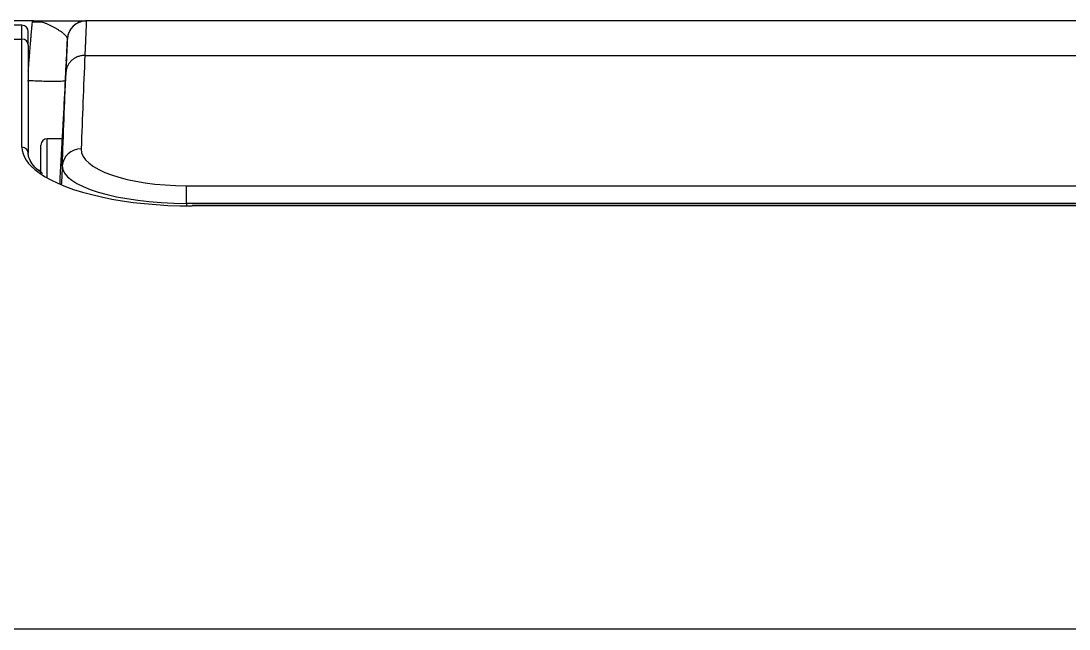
# Model space of a CAD drawing. Extents: x 8541 to 14664, y -60 to 2468.
# Drawn here: x 13270.9 to 13354, y 734.4 to 782.6 of the extents above; entities that cross this region are included whole.
import ezdxf

# ---------------------------------------------------------------- set-up
doc = ezdxf.new("R2010")
doc.units = 0
doc.header["$LTSCALE"] = 20
doc.header["$MEASUREMENT"] = 0
doc.layers.get('0').update_dxf_attribs({"linetype": 'CONTINUOUS'})

msp = doc.modelspace()

# ---------------------------------------------------------------- linework, layer by layer
at = {"color": 7, "linetype": 'Continuous'}
for p, q in [((13270.998, 782.277), (13235.851, 782.277)), ((13270.998, 781.184), (13270.998, 782.277)), ((13271.498, 780.711), (13271.498, 781.777)), ((13270.998, 772.603), (13270.998, 781.184)), ((13271.498, 780.711), (13271.498, 772.131)), ((13274.599, 781.195), (13274.598, 781.195)), ((13274.516, 779.617), (13274.516, 779.617)), ((13274.186, 773.277), (13273, 773.277)), ((13273, 770.164), (13273, 773.277)), ((13274.201, 773.231), (13274.187, 773.231)), ((13272.5, 770.492), (13272.5, 772.777)), ((13272.5, 770.771), (13272.3, 770.772)), ((13284.048, 769.558), (13573.152, 769.558)), ((13284.048, 768.14), (13284.038, 767.951)), ((13573.152, 768.14), (13284.048, 768.14)), ((13572.701, 767.976), (13284.498, 767.976)), ((13284.498, 767.948), (13284.498, 767.976)), ((13572.701, 767.948), (13284.498, 767.948))]:
    msp.add_line(p, q, dxfattribs=at)
for centre, radius, start, end in [((13270.998, 781.777), 0.5, 0, 90), ((13276.096, 781.117), 1.5, 90, 177.02277), ((13273, 772.777), 0.5, 90, 180)]:
    msp.add_arc(centre, radius, start, end, dxfattribs=at)
for centre, major_axis, ratio, start_param, end_param in [((13270.998, 780.711), (0.5, 0), 0.945376, 0, 1.570796), ((13270.998, 772.131), (0.5, 0), 0.945376, 0, 1.570796), ((13284.498, 772.603), (13.5, 0), 0.344818, 3.141593, 3.588435), ((13275.694, 771.049), (1.499, -0.05), 0.945321, 1.602054, 3.118947), ((13284.208, 772.489), (8.514, 0.062), 0.344169, 3.127685, 4.691098), ((13284.498, 772.603), (13.5, 0), 0.344818, 3.588435, 4.712389), ((13284.208, 771.071), (-10.012, 0.038), 0.292843, 6.275723, 7.839137), ((13284.048, 768.14), (0, 1.5), 0.000001, 4.712389, 5.951134)]:
    msp.add_ellipse(centre, major_axis=major_axis, ratio=ratio, start_param=start_param, end_param=end_param, dxfattribs=at)
for points, degree in [([(13271.838, 782.617), (13260.247, 782.617), (13248.657, 782.617), (13237.066, 782.617)], 3), ([(13272.584, 782.521), (13271.804, 782.528)], 1), ([(13581.109, 782.617), (13276.097, 782.617)], 1), ([(13235.702, 781.184), (13247.467, 781.184), (13259.233, 781.184), (13270.998, 781.184)], 3), ([(13274.599, 781.195), (13274.516, 779.605)], 1), ([(13274.516, 779.617), (13274.405, 777.503), (13274.295, 775.39), (13274.185, 773.277)], 3), ([(13275.983, 779.885), (13581.219, 779.885)], 1), ([(13274.511, 779.447), (13274.402, 777.375), (13274.294, 775.303), (13274.185, 773.231)], 3), ([(13274.502, 779.227), (13274.397, 777.228), (13274.292, 775.23), (13274.187, 773.231)], 3), ([(13274.013, 769.686), (13274.145, 772.175), (13274.277, 774.665), (13274.409, 777.154)], 3), ([(13274.187, 773.231), (13274.188, 773.262), (13274.188, 773.277), (13274.188, 773.277)], 3), ([(13272.428, 770.681), (13272.452, 770.681), (13272.476, 770.681), (13272.5, 770.681)], 3), ([(13274.197, 771.131), (13274.169, 770.63), (13274.142, 770.129), (13274.115, 769.628)], 3), ([(13623.79, 734.407), (13493.663, 734.407), (13363.536, 734.407), (13233.41, 734.407)], 3)]:
    msp.add_open_spline(points, degree=degree, dxfattribs=at)
for points, knots in [([(13271.499, 778.635), (13271.51, 778.767), (13271.52, 778.896), (13271.544, 779.204), (13271.558, 779.38), (13271.585, 779.719), (13271.598, 779.882), (13271.623, 780.194), (13271.635, 780.344), (13271.658, 780.628), (13271.669, 780.763), (13271.689, 781.017), (13271.699, 781.137), (13271.718, 781.361), (13271.727, 781.466), (13271.743, 781.66), (13271.751, 781.75), (13271.766, 781.914), (13271.773, 781.989), (13271.785, 782.125), (13271.791, 782.186), (13271.802, 782.295), (13271.807, 782.343), (13271.819, 782.467), (13271.826, 782.525), (13271.835, 782.6), (13271.837, 782.617), (13271.838, 782.617)], [0, 0, 0, 0, 0.04757, 0.04757, 0.115601, 0.115601, 0.183632, 0.183632, 0.251662, 0.251662, 0.319693, 0.319693, 0.387724, 0.387724, 0.455755, 0.455755, 0.523785, 0.523785, 0.591816, 0.591816, 0.659847, 0.659847, 0.727877, 0.727877, 0.863939, 0.863939, 1, 1, 1, 1]), ([(13271.838, 782.617), (13271.84, 782.617), (13271.842, 782.617), (13271.846, 782.617), (13271.848, 782.617), (13271.849, 782.617), (13271.849, 782.617), (13271.849, 782.617), (13271.85, 782.617), (13271.85, 782.617), (13271.85, 782.617), (13271.851, 782.617), (13271.855, 782.617), (13271.859, 782.617), (13271.872, 782.617), (13271.88, 782.617), (13271.905, 782.617), (13271.922, 782.617), (13271.972, 782.617), (13272.006, 782.617), (13272.106, 782.617), (13272.173, 782.617), (13272.374, 782.617), (13272.506, 782.617), (13272.769, 782.617), (13272.899, 782.617), (13273.155, 782.617), (13273.282, 782.617), (13273.53, 782.617), (13273.652, 782.617), (13273.891, 782.617), (13274.008, 782.617), (13274.179, 782.617), (13274.235, 782.617), (13274.346, 782.617), (13274.401, 782.617), (13274.562, 782.617), (13274.666, 782.617), (13274.866, 782.617), (13274.961, 782.617), (13275.144, 782.617), (13275.23, 782.617), (13275.394, 782.617), (13275.471, 782.617), (13275.577, 782.617), (13275.629, 782.617), (13275.677, 782.617), (13275.708, 782.617), (13275.723, 782.617), (13275.797, 782.617), (13275.85, 782.617), (13275.941, 782.617), (13275.979, 782.617), (13276.015, 782.617), (13276.02, 782.617), (13276.025, 782.617)], [0, 0, 0, 0, 0.001103, 0.001103, 0.001655, 0.001792, 0.001792, 0.001827, 0.001827, 0.001861, 0.00193, 0.002206, 0.002206, 0.004412, 0.004412, 0.008824, 0.008824, 0.017648, 0.017648, 0.035296, 0.035296, 0.070593, 0.070593, 0.141186, 0.141186, 0.211778, 0.211778, 0.282371, 0.282371, 0.352964, 0.352964, 0.423557, 0.423557, 0.458853, 0.458853, 0.494149, 0.494149, 0.564742, 0.564742, 0.635335, 0.635335, 0.705928, 0.705928, 0.77652, 0.77652, 0.811817, 0.829465, 0.829465, 0.847113, 0.847113, 0.917706, 0.917706, 0.988299, 0.988299, 1, 1, 1, 1]), ([(13274.606, 781.193), (13274.608, 781.223), (13274.601, 781.254), (13274.581, 781.302), (13274.573, 781.319), (13274.552, 781.352), (13274.541, 781.369), (13274.501, 781.421), (13274.468, 781.456), (13274.411, 781.512), (13274.391, 781.53), (13274.348, 781.568), (13274.325, 781.587), (13274.278, 781.625), (13274.253, 781.645), (13274.202, 781.684), (13274.176, 781.704), (13274.095, 781.763), (13274.037, 781.803), (13273.947, 781.863), (13273.917, 781.883), (13273.855, 781.923), (13273.824, 781.943), (13273.729, 782.003), (13273.663, 782.042), (13273.529, 782.118), (13273.461, 782.155), (13273.357, 782.209), (13273.322, 782.226), (13273.252, 782.26), (13273.216, 782.277), (13273.11, 782.326), (13273.037, 782.356), (13272.928, 782.399), (13272.892, 782.413), (13272.819, 782.44), (13272.782, 782.452), (13272.671, 782.488), (13272.596, 782.51), (13272.445, 782.547), (13272.37, 782.563), (13272.218, 782.589), (13272.141, 782.6), (13272.027, 782.61), (13271.989, 782.612), (13271.932, 782.615), (13271.913, 782.616), (13271.885, 782.616), (13271.876, 782.616), (13271.862, 782.617), (13271.857, 782.617), (13271.85, 782.617), (13271.848, 782.617), (13271.846, 782.617), (13271.846, 782.617), (13271.846, 782.617), (13271.846, 782.617), (13271.845, 782.617), (13271.844, 782.617), (13271.843, 782.617), (13271.841, 782.617), (13271.839, 782.617), (13271.838, 782.617)], [0, 0, 0, 0, 0.0625, 0.0625, 0.09375, 0.09375, 0.125, 0.125, 0.1875, 0.1875, 0.21875, 0.21875, 0.25, 0.25, 0.28125, 0.28125, 0.3125, 0.3125, 0.375, 0.375, 0.40625, 0.40625, 0.4375, 0.4375, 0.5, 0.5, 0.5625, 0.5625, 0.59375, 0.59375, 0.625, 0.625, 0.6875, 0.6875, 0.71875, 0.71875, 0.75, 0.75, 0.8125, 0.8125, 0.875, 0.875, 0.9375, 0.9375, 0.96875, 0.96875, 0.984375, 0.984375, 0.992188, 0.992188, 0.996094, 0.996094, 0.998047, 0.998047, 0.998169, 0.998169, 0.998291, 0.998291, 0.998535, 0.999023, 0.999023, 1, 1, 1, 1]), ([(13276.097, 782.617), (13276.002, 782.617), (13275.907, 782.608), (13275.721, 782.572), (13275.629, 782.545), (13275.453, 782.475), (13275.368, 782.431), (13275.208, 782.329), (13275.133, 782.27), (13274.995, 782.139), (13274.933, 782.067), (13274.822, 781.913), (13274.774, 781.831), (13274.695, 781.658), (13274.663, 781.568), (13274.618, 781.384), (13274.604, 781.29), (13274.599, 781.195)], [0, 0, 0, 0, 0.125, 0.125, 0.25, 0.25, 0.375, 0.375, 0.5, 0.5, 0.625, 0.625, 0.75, 0.75, 0.875, 0.875, 1, 1, 1, 1]), ([(13276.097, 782.617), (13276.097, 782.617), (13276.097, 782.614), (13276.097, 782.603), (13276.097, 782.588), (13276.097, 782.578), (13276.096, 782.551), (13276.095, 782.534), (13276.094, 782.494), (13276.093, 782.47), (13276.091, 782.415), (13276.09, 782.384), (13276.088, 782.329), (13276.087, 782.309), (13276.086, 782.268), (13276.085, 782.246), (13276.082, 782.176), (13276.08, 782.124), (13276.075, 782.009), (13276.072, 781.947), (13276.067, 781.811), (13276.064, 781.738), (13276.057, 781.583), (13276.054, 781.501), (13276.048, 781.371), (13276.046, 781.327), (13276.042, 781.236), (13276.04, 781.19), (13276.034, 781.05), (13276.03, 780.953), (13276.021, 780.752), (13276.017, 780.649), (13276.007, 780.438), (13275.998, 780.222), (13275.988, 779.999), (13275.983, 779.885)], [0, 0, 0, 0, 0.0625, 0.125, 0.125, 0.1875, 0.1875, 0.25, 0.25, 0.3125, 0.3125, 0.375, 0.375, 0.40625, 0.40625, 0.4375, 0.4375, 0.5, 0.5, 0.5625, 0.5625, 0.625, 0.625, 0.6875, 0.6875, 0.71875, 0.71875, 0.75, 0.75, 0.8125, 0.8125, 0.875, 0.875, 0.9375, 1, 1, 1, 1]), ([(13274.485, 778.547), (13274.49, 778.657), (13274.5, 778.873), (13274.509, 779.083), (13274.518, 779.288), (13274.523, 779.388), (13274.531, 779.583), (13274.536, 779.677), (13274.542, 779.814), (13274.544, 779.859), (13274.548, 779.947), (13274.55, 779.99), (13274.555, 780.116), (13274.559, 780.196), (13274.566, 780.347), (13274.569, 780.418), (13274.574, 780.55), (13274.58, 780.671), (13274.584, 780.772), (13274.587, 780.839), (13274.588, 780.861), (13274.589, 780.901), (13274.59, 780.92), (13274.592, 780.972), (13274.593, 781.003), (13274.595, 781.056), (13274.596, 781.078), (13274.598, 781.117), (13274.598, 781.132), (13274.599, 781.158), (13274.599, 781.168), (13274.599, 781.182), (13274.599, 781.192), (13274.599, 781.195), (13274.599, 781.195)], [0, 0, 0, 0, 0.0625, 0.125, 0.125, 0.1875, 0.1875, 0.25, 0.25, 0.28125, 0.28125, 0.3125, 0.3125, 0.375, 0.375, 0.4375, 0.4375, 0.5, 0.5625, 0.5625, 0.59375, 0.59375, 0.625, 0.625, 0.6875, 0.6875, 0.75, 0.75, 0.8125, 0.8125, 0.875, 0.875, 0.9375, 1, 1, 1, 1]), ([(13275.983, 779.885), (13275.888, 779.886), (13275.793, 779.878), (13275.607, 779.845), (13275.515, 779.82), (13275.339, 779.754), (13275.254, 779.713), (13275.094, 779.617), (13275.019, 779.562), (13274.881, 779.439), (13274.818, 779.371), (13274.708, 779.225), (13274.66, 779.148), (13274.581, 778.985), (13274.549, 778.9), (13274.504, 778.726), (13274.49, 778.637), (13274.485, 778.547)], [0, 0, 0, 0, 0.125, 0.125, 0.25, 0.25, 0.375, 0.375, 0.5, 0.5, 0.625, 0.625, 0.75, 0.75, 0.875, 0.875, 1, 1, 1, 1]), ([(13274.511, 779.447), (13274.512, 779.464), (13274.513, 779.479), (13274.514, 779.507), (13274.514, 779.52), (13274.515, 779.554), (13274.516, 779.57), (13274.516, 779.596), (13274.517, 779.604), (13274.517, 779.613), (13274.517, 779.615), (13274.516, 779.616)], [0, 0, 0, 0, 0.134026, 0.134026, 0.268051, 0.268051, 0.536102, 0.536102, 0.804154, 0.804154, 1, 1, 1, 1]), ([(13275.983, 779.885), (13275.928, 778.649), (13275.876, 777.413), (13275.78, 774.94), (13275.735, 773.703), (13275.694, 772.467)], [0, 0, 0, 0, 0.5, 0.5, 1, 1, 1, 1]), ([(13274.409, 777.154), (13274.414, 777.266), (13274.424, 777.485), (13274.434, 777.697), (13274.443, 777.903), (13274.448, 778.004), (13274.456, 778.198), (13274.461, 778.291), (13274.469, 778.471), (13274.473, 778.557), (13274.478, 778.679), (13274.48, 778.719), (13274.483, 778.796), (13274.485, 778.833), (13274.49, 778.939), (13274.493, 779.005), (13274.498, 779.124), (13274.5, 779.178), (13274.502, 779.227)], [0, 0, 0, 0, 0.125, 0.25, 0.25, 0.375, 0.375, 0.5, 0.5, 0.625, 0.625, 0.6875, 0.6875, 0.75, 0.75, 0.875, 0.875, 1, 1, 1, 1]), ([(13274.197, 771.131), (13274.238, 772.367), (13274.282, 773.603), (13274.378, 776.075), (13274.43, 777.311), (13274.485, 778.547)], [0, 0, 0, 0, 0.5, 0.5, 1, 1, 1, 1]), ([(13274.383, 777.854), (13274.38, 777.854), (13274.378, 777.853), (13274.336, 777.845), (13274.279, 777.838), (13274.129, 777.826), (13274.036, 777.822), (13273.818, 777.816), (13273.693, 777.815), (13273.415, 777.815), (13273.263, 777.816), (13272.937, 777.822), (13272.764, 777.826), (13272.402, 777.837), (13272.213, 777.843), (13271.829, 777.859), (13271.633, 777.868), (13271.437, 777.878)], [0, 0, 0, 0, 0.010427, 0.010427, 0.151794, 0.151794, 0.293162, 0.293162, 0.43453, 0.43453, 0.575897, 0.575897, 0.717265, 0.717265, 0.858632, 0.858632, 1, 1, 1, 1]), ([(13272.633, 770.536), (13272.511, 770.615), (13272.146, 770.87), (13271.766, 771.309), (13271.536, 771.758), (13271.496, 772.022), (13271.498, 772.131)], [0, 0, 0, 0, 0.137252, 0.45071, 0.766455, 1, 1, 1, 1])]:
    msp.add_open_spline(points, degree=3, knots=knots, dxfattribs=at)

doc.saveas('drawing.dxf')
